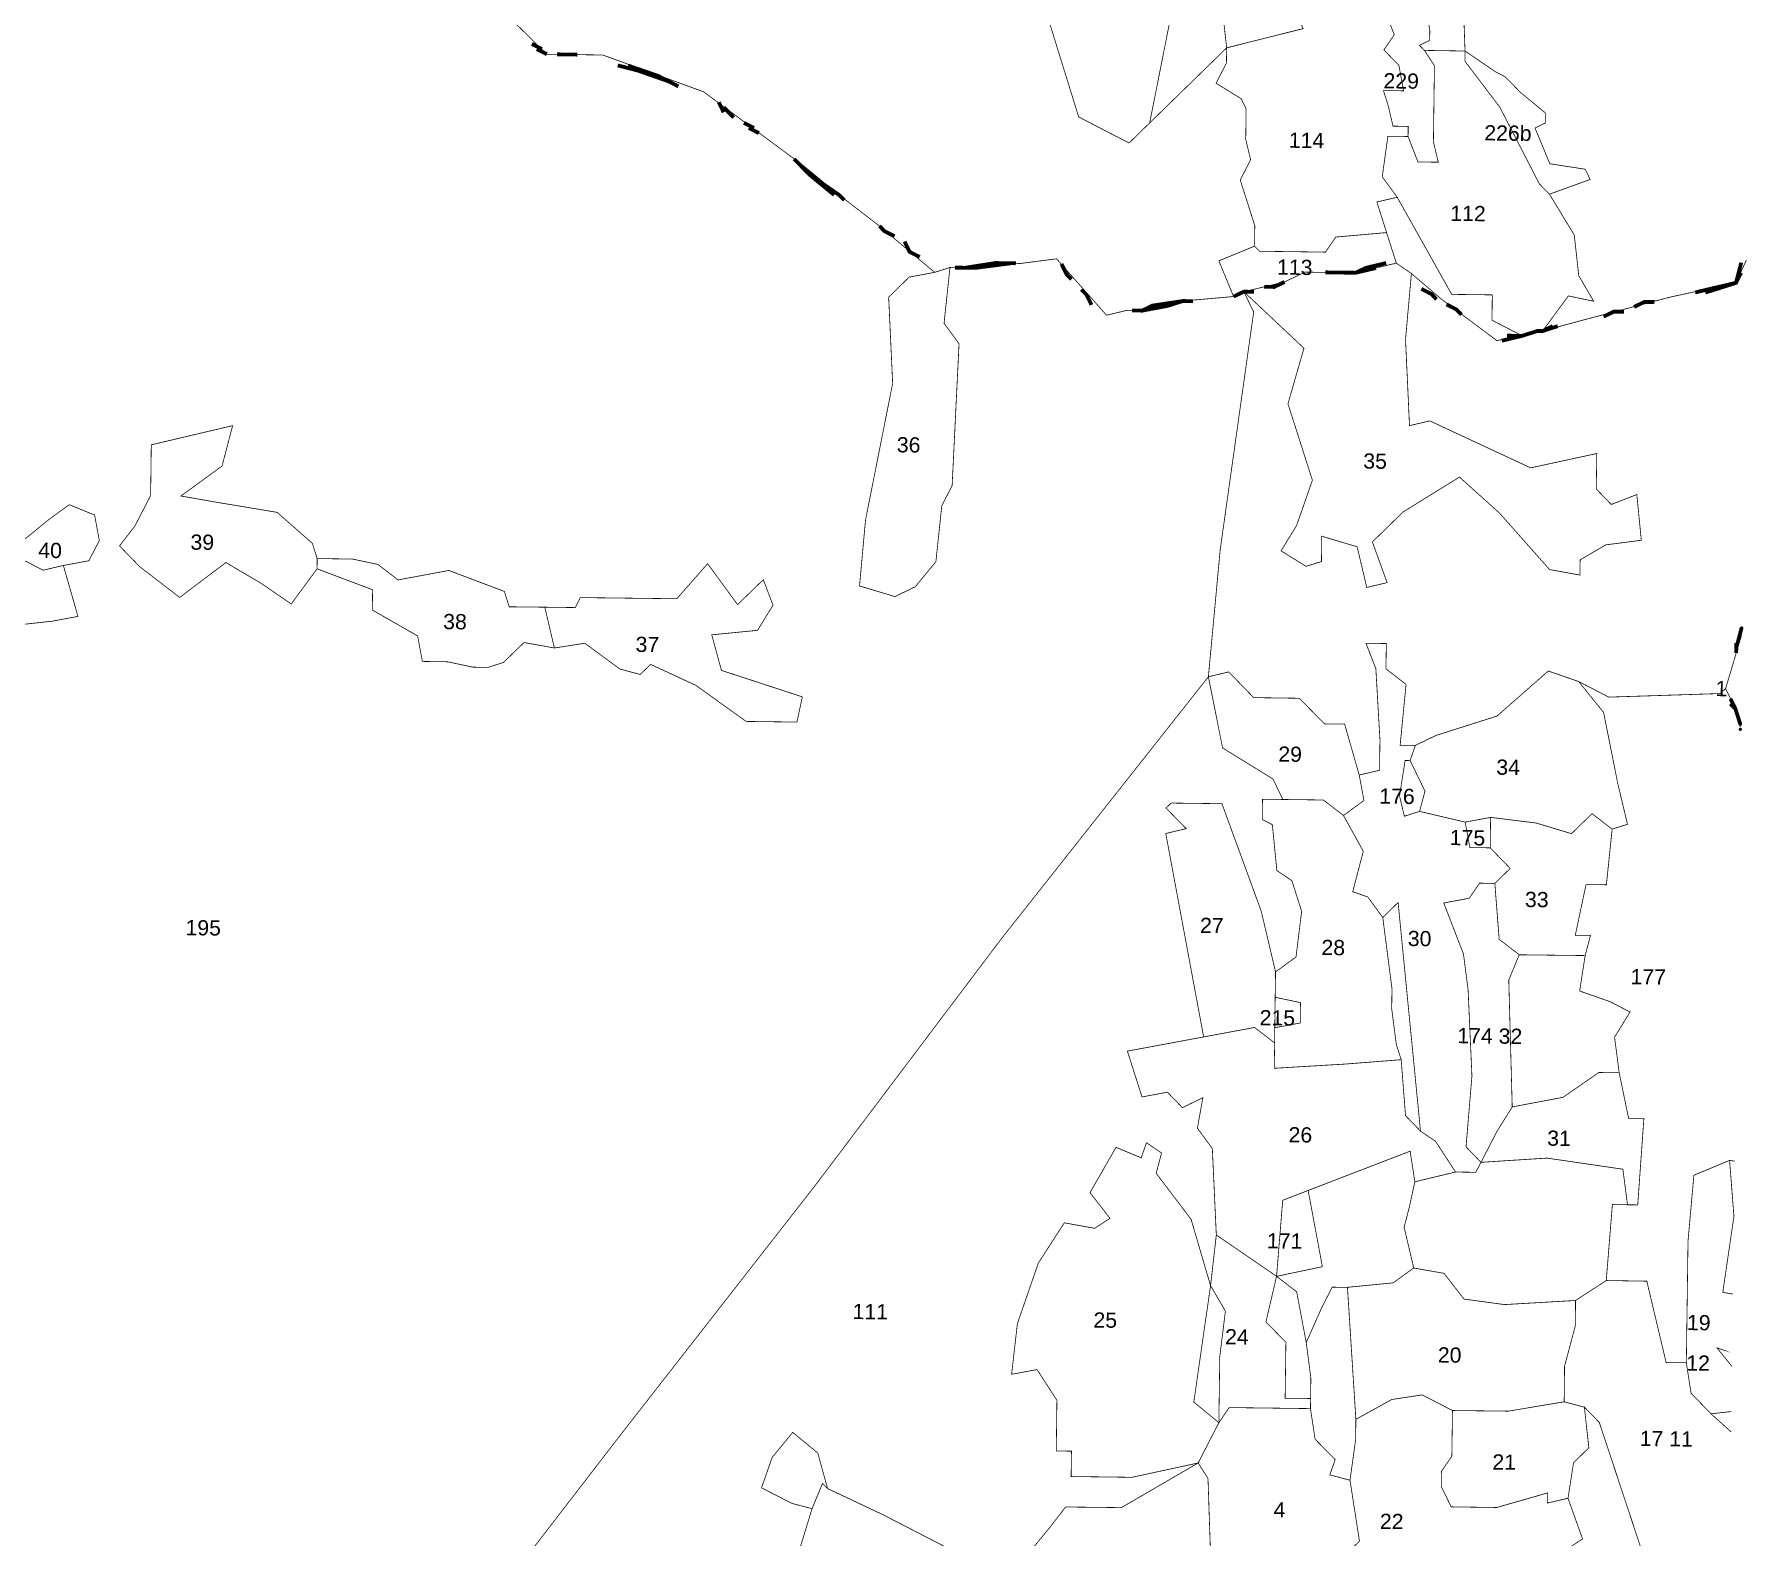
# Model space of a CAD drawing. Header units: metres. Extents: x 259278 to 277237, y 2171369 to 2185379.
# Drawn here: x 275860 to 277199, y 2175476 to 2176650 of the extents above; entities that cross this region are included whole.
import ezdxf

# ---------------------------------------------------------------- set-up
doc = ezdxf.new("R2010")
doc.units = ezdxf.units.M
doc.header["$MEASUREMENT"] = 0
for name, color, linetype in [('RIVER @ 1', 4, 'Continuous'), ('SURVEY NO.', 7, 'Continuous'), ('SURVEY PLOT BOUNDARY', 35, 'Continuous'), ('VILLAGE BOUNDARY', 212, 'Continuous')]:
    doc.layers.add(name, color=color, linetype=linetype)
doc.styles.add('PDF Arial', font='arial.ttf')

msp = doc.modelspace()

# ---------------------------------------------------------------- hatches: boundary and pattern name
at = {"layer": 'RIVER @ 1'}
h = msp.add_hatch(dxfattribs=at)
h.set_pattern_fill('DASH', color=256, scale=11.894434, angle=-0.7456)
h.set_pattern_definition([(359.25436, (257896.262, 2170850.366), (38.253085, 37.270174), [37.76483, -37.76483])])
edge = h.paths.add_edge_path()
edge.add_line((277165.7, 2174242.7), (277165.8, 2174247.5))
edge.add_line((277165.8, 2174247.5), (277094.3, 2174236.5))
edge.add_line((277094.3, 2174236.5), (276999, 2174225.9))
edge.add_line((276999, 2174225.9), (276955.4, 2174230.4))
edge.add_line((276955.4, 2174230.4), (276872.3, 2174239.4))
edge.add_line((276872.3, 2174239.4), (276702.2, 2174273.3))
edge.add_line((276702.2, 2174273.3), (276619.2, 2174294.3))
edge.add_line((276619.2, 2174294.3), (276559.9, 2174303))
edge.add_line((276559.9, 2174303), (276468.8, 2174312.1))
edge.add_line((276468.8, 2174312.1), (276397.5, 2174313))
edge.add_line((276397.5, 2174313), (276314.1, 2174302.2))
edge.add_line((276314.1, 2174302.2), (276274.3, 2174294.8))
edge.add_line((276274.3, 2174294.8), (276234.5, 2174279.4))
edge.add_line((276234.5, 2174279.4), (276202.4, 2174252.1))
edge.add_line((276202.4, 2174252.1), (276174.2, 2174216.8))
edge.add_line((276174.2, 2174216.8), (276142, 2174181.5))
edge.add_line((276142, 2174181.5), (276130, 2174173.7))
edge.add_line((276130, 2174173.7), (276126, 2174169.8))
edge.add_line((276126, 2174169.8), (276110, 2174158.1))
edge.add_line((276110, 2174158.1), (276038.3, 2174131.3))
edge.add_line((276038.3, 2174131.3), (275879.1, 2174085.8))
edge.add_line((275879.1, 2174085.8), (275719.8, 2174032.3))
edge.add_line((275719.8, 2174032.3), (275664, 2174009.3))
edge.add_line((275664, 2174009.3), (275624.1, 2173993.9))
edge.add_line((275624.1, 2173993.9), (275560.1, 2173947.2))
edge.add_line((275560.1, 2173947.2), (275544.1, 2173935.5))
edge.add_line((275544.1, 2173935.5), (275496, 2173896.5))
edge.add_line((275496, 2173896.5), (275459.9, 2173869.2))
edge.add_line((275459.9, 2173869.2), (275439.9, 2173849.6))
edge.add_line((275439.9, 2173849.6), (275420, 2173845.9))
edge.add_line((275420, 2173845.9), (275408.1, 2173846.1))
edge.add_line((275408.1, 2173846.1), (275396.4, 2173858.1))
edge.add_line((275396.4, 2173858.1), (275388.7, 2173882))
edge.add_line((275388.7, 2173882), (275377.5, 2173929.7))
edge.add_line((275377.5, 2173929.7), (275378.1, 2173981.3))
edge.add_line((275378.1, 2173981.3), (275387.4, 2174080.3))
edge.add_line((275387.4, 2174080.3), (275392.1, 2174139.7))
edge.add_line((275392.1, 2174139.7), (275393, 2174211.1))
edge.add_line((275393, 2174211.1), (275390.2, 2174298.4))
edge.add_line((275390.2, 2174298.4), (275391, 2174361.8))
edge.add_line((275391, 2174361.8), (275403.7, 2174421.1))
edge.add_line((275403.7, 2174421.1), (275424.2, 2174472.4))
edge.add_line((275424.2, 2174472.4), (275452.3, 2174520.8))
edge.add_line((275452.3, 2174520.8), (275460.7, 2174535.4))
edge.add_line((275460.7, 2174535.4), (275476.8, 2174555))
edge.add_line((275476.8, 2174555), (275480.9, 2174562.9))
edge.add_line((275480.9, 2174562.9), (275488.9, 2174574.7))
edge.add_line((275488.9, 2174574.7), (275505.3, 2174610.1))
edge.add_line((275505.3, 2174610.1), (275513.7, 2174649.7))
edge.add_line((275513.7, 2174649.7), (275514.6, 2174721))
edge.add_line((275514.6, 2174721), (275492.4, 2174840.3))
edge.add_line((275492.4, 2174840.3), (275446.7, 2174983.6))
edge.add_line((275446.7, 2174983.6), (275407.9, 2175047.6))
edge.add_line((275407.9, 2175047.6), (275357.3, 2175119.6))
edge.add_line((275357.3, 2175119.6), (275279, 2175196))
edge.add_line((275279, 2175196), (275208.6, 2175272.3))
edge.add_line((275208.6, 2175272.3), (275173.4, 2175312.4))
edge.add_line((275173.4, 2175312.4), (275177.3, 2175308.4))
edge.add_line((275177.3, 2175308.4), (275103.1, 2175392.6))
edge.add_line((275103.1, 2175392.6), (274982, 2175529))
edge.add_line((274982, 2175529), (274892.4, 2175657.1))
edge.add_line((274892.4, 2175657.1), (274853.7, 2175728.9))
edge.add_line((274853.7, 2175728.9), (274811.4, 2175824.7))
edge.add_line((274811.4, 2175824.7), (274773.2, 2175936.2))
edge.add_line((274773.2, 2175936.2), (274761.7, 2175972))
edge.add_line((274761.7, 2175972), (274754.8, 2175997.5))
edge.add_line((274754.8, 2175997.5), (274750.2, 2175996))
edge.add_line((274750.2, 2175996), (274698.1, 2175957))
edge.add_line((274698.1, 2175957), (274721, 2175889.3))
edge.add_line((274721, 2175889.3), (274744.1, 2175837.4))
edge.add_line((274744.1, 2175837.4), (274798.1, 2175721.7))
edge.add_line((274798.1, 2175721.7), (274805.9, 2175705.8))
edge.add_line((274805.9, 2175705.8), (274817.5, 2175685.8))
edge.add_line((274817.5, 2175685.8), (274863.9, 2175594))
edge.add_line((274863.9, 2175594), (274863.8, 2175590))
edge.add_line((274863.8, 2175590), (274871.6, 2175578))
edge.add_line((274871.6, 2175578), (274914.4, 2175518))
edge.add_line((274914.4, 2175518), (274996.2, 2175401.9))
edge.add_line((274996.2, 2175401.9), (275097.7, 2175285.6))
edge.add_line((275097.7, 2175285.6), (275183.8, 2175197.2))
edge.add_line((275183.8, 2175197.2), (275219, 2175161.1))
edge.add_line((275219, 2175161.1), (275281.7, 2175100.8))
edge.add_line((275281.7, 2175100.8), (275289.5, 2175092.8))
edge.add_line((275289.5, 2175092.8), (275324.6, 2175044.7))
edge.add_line((275324.6, 2175044.7), (275332.4, 2175036.7))
edge.add_line((275332.4, 2175036.7), (275355.8, 2175008.6))
edge.add_line((275355.8, 2175008.6), (275359.6, 2174992.7))
edge.add_line((275359.6, 2174992.7), (275375.1, 2174964.8))
edge.add_line((275375.1, 2174964.8), (275378.9, 2174952.8))
edge.add_line((275378.9, 2174952.8), (275401.9, 2174893))
edge.add_line((275401.9, 2174893), (275420.7, 2174817.4))
edge.add_line((275420.7, 2174817.4), (275424.3, 2174789.6))
edge.add_line((275424.3, 2174789.6), (275424.1, 2174769.8))
edge.add_line((275424.1, 2174769.8), (275427.6, 2174738))
edge.add_line((275427.6, 2174738), (275427.5, 2174726.1))
edge.add_line((275427.5, 2174726.1), (275422.9, 2174682.6))
edge.add_line((275422.9, 2174682.6), (275401.9, 2174591.6))
edge.add_line((275401.9, 2174591.6), (275381.3, 2174532.4))
edge.add_line((275381.3, 2174532.4), (275373, 2174500.8))
edge.add_line((275373, 2174500.8), (275364.5, 2174473.1))
edge.add_line((275364.5, 2174473.1), (275352.3, 2174433.7))
edge.add_line((275352.3, 2174433.7), (275343.9, 2174394.1))
edge.add_line((275343.9, 2174394.1), (275343.9, 2174398.1))
edge.add_line((275343.9, 2174398.1), (275326.9, 2174307.1))
edge.add_line((275326.9, 2174307.1), (275309.8, 2174216.1))
edge.add_line((275309.8, 2174216.1), (275309.8, 2174212.2))
edge.add_line((275309.8, 2174212.2), (275288.2, 2174077.6))
edge.add_line((275288.2, 2174077.6), (275279.4, 2174014.3))
edge.add_line((275279.4, 2174014.3), (275274.9, 2173970.7))
edge.add_line((275274.9, 2173970.7), (275274.9, 2173966.8))
edge.add_line((275274.9, 2173966.8), (275264.8, 2173804.3))
edge.add_line((275264.8, 2173804.3), (275260.1, 2173744.9))
edge.add_line((275260.1, 2173744.9), (275254.1, 2173590.3))
edge.add_line((275254.1, 2173590.3), (275245, 2173499.2))
edge.add_line((275245, 2173499.2), (275236.4, 2173451.7))
edge.add_line((275236.4, 2173451.7), (275236.4, 2173447.8))
edge.add_line((275236.4, 2173447.8), (275232, 2173416.1))
edge.add_line((275232, 2173416.1), (275207, 2173321.3))
edge.add_line((275207, 2173321.3), (275194.5, 2173277.8))
edge.add_line((275194.5, 2173277.8), (275190.3, 2173258))
edge.add_line((275190.3, 2173258), (275169.3, 2173167.1))
edge.add_line((275169.3, 2173167.1), (275152.3, 2173076.1))
edge.add_line((275152.3, 2173076.1), (275147.6, 2173040.8))
edge.add_line((275147.6, 2173040.8), (275143.4, 2173008.8))
edge.add_line((275143.4, 2173008.8), (275109.1, 2172807))
edge.add_line((275109.1, 2172807), (275095.7, 2172688.2))
edge.add_line((275095.7, 2172688.2), (275086.6, 2172601.1))
edge.add_line((275086.6, 2172601.1), (275086.2, 2172573.4))
edge.add_line((275086.2, 2172573.4), (275081.3, 2172502))
edge.add_line((275081.3, 2172502), (275084.7, 2172458.4))
edge.add_line((275084.7, 2172458.4), (275084.2, 2172418.7))
edge.add_line((275084.2, 2172418.7), (275091.4, 2172363.1))
edge.add_line((275091.4, 2172363.1), (275105.5, 2172224.1))
edge.add_line((275105.5, 2172224.1), (275127.2, 2172065.2))
edge.add_line((275127.2, 2172065.2), (275134.6, 2172025.5))
edge.add_line((275134.6, 2172025.5), (275164.6, 2171894.2))
edge.add_line((275164.6, 2171894.2), (275198.2, 2171735.2))
edge.add_line((275198.2, 2171735.2), (275213.4, 2171679.5))
edge.add_line((275213.4, 2171679.5), (275246.9, 2171512.5))
edge.add_line((275246.9, 2171512.5), (275246.9, 2171516.5))
edge.add_line((275246.9, 2171516.5), (275269.3, 2171409.1))
edge.add_line((275269.3, 2171409.1), (275271.2, 2171397.2))

# ---------------------------------------------------------------- linework, layer by layer
at = {"layer": 'SURVEY PLOT BOUNDARY', "lineweight": 18, "const_width": 0.595}
for points in [[(276601.7, 2176907.7), (276645.6, 2176927), (276681.6, 2176950.3), (276720.3, 2176882.4), (276740.1, 2176882.1), (276766.7, 2176786.6), (276753.5, 2176687.7), (276732.3, 2176580.9), (276716.2, 2176565.2), (276676.8, 2176585.6), (276631.2, 2176732.9), (276600.9, 2176844.3), (276609.2, 2176871.9)], [(276852.2, 2176654.6), (276792.5, 2176639.6), (276788.9, 2176671.3), (276777.4, 2176699.2), (276773.7, 2176715.2), (276786.1, 2176754.6), (276794.3, 2176774.4), (276782.6, 2176790.4), (276782.6, 2176794.3), (276794.4, 2176786.3), (276798.6, 2176802.1), (276814.4, 2176801.9), (276821.8, 2176762.1), (276825.3, 2176726.4), (276829.1, 2176710.5), (276836.9, 2176702.4), (276848.7, 2176694.3), (276856.5, 2176682.3), (276844.5, 2176674.6)], [(276934.3, 2176570.3), (276934.4, 2176578.2), (276922.5, 2176578.4), (276918.8, 2176594.3), (276915, 2176606.2), (276930.8, 2176606), (276927.1, 2176625.9), (276915.4, 2176638), (276923.5, 2176649.8), (276915.8, 2176669.7), (276927.8, 2176681.4), (276947.6, 2176673.2), (276951.3, 2176653.4), (276951.2, 2176645.4), (276943.2, 2176641.6), (276947.1, 2176637.6), (276954.9, 2176625.6), (276954.3, 2176581.9), (276954.1, 2176566.1), (276957.9, 2176550.2), (276942, 2176550.4)], [(277006, 2176593.2), (277036.9, 2176533.3), (277044.8, 2176525.2), (277064.2, 2176493.3), (277067.7, 2176461.5), (277079.4, 2176441.5), (277059.6, 2176445.7), (277039.4, 2176418.2), (277035.4, 2176418.3), (277023.5, 2176414.5), (276999.9, 2176426.7), (277000.1, 2176446.5), (276968.4, 2176446.9), (276925.8, 2176522.8), (276914.1, 2176538.8), (276918.5, 2176570.5), (276934.3, 2176570.3), (276942, 2176550.4), (276957.9, 2176550.2), (276954.1, 2176566.1), (276954.3, 2176581.9), (276954.9, 2176625.6), (276947.1, 2176637.6), (276978.8, 2176637.1), (276978.7, 2176629.2)], [(277076.6, 2176536.7), (277044.8, 2176525.2), (277036.9, 2176533.3), (277006, 2176593.2), (276978.7, 2176629.2), (276978.8, 2176637.1), (276990.6, 2176629.1), (277002.4, 2176621), (277010.3, 2176616.9), (277022, 2176604.9), (277041.6, 2176588.7), (277041.5, 2176580.8), (277033.5, 2176576.9), (277045.1, 2176549), (277072.8, 2176544.7)], [(277023.5, 2176414.5), (277003.6, 2176410.8), (276960.4, 2176443.1), (276936.9, 2176463.2), (276925.1, 2176471.3), (276921.3, 2176483.2), (276917.5, 2176495.2), (276909.9, 2176519.1), (276925.8, 2176522.8), (276968.4, 2176446.9), (277000.1, 2176446.5), (276999.9, 2176426.7)], [(276921.3, 2176483.2), (276925.1, 2176471.3), (276893.3, 2176463.8), (276853.7, 2176464.3), (276837.7, 2176456.6), (276805.9, 2176449), (276797.9, 2176445.2), (276786.4, 2176473.1), (276814.3, 2176484.6), (276818.2, 2176480.6), (276849.9, 2176480.2), (276869.7, 2176479.9), (276877.8, 2176491.7), (276917.5, 2176495.2)], [(276564.2, 2176464.1), (276576.2, 2176467.9), (276571.6, 2176424.3), (276583.3, 2176408.3), (276577.9, 2176297.4), (276569.8, 2176281.6), (276565.2, 2176238), (276549.1, 2176218.4), (276533.2, 2176210.7), (276505.5, 2176219), (276510.2, 2176270.5), (276531.4, 2176377.3), (276528.3, 2176444.7), (276544.3, 2176460.4)], [(276932.3, 2176411.7), (276935.4, 2176344.3), (276951.3, 2176348), (277030.1, 2176311.3), (277081.8, 2176322.5), (277081.4, 2176294.8), (277093.1, 2176282.7), (277113.1, 2176290.4), (277116.6, 2176254.7), (277088.8, 2176251.1), (277068.8, 2176239.4), (277068.6, 2176227.5), (277044.9, 2176231.8), (277005.8, 2176275.9), (276974.5, 2176304.1), (276930.5, 2176276.9), (276906.4, 2176253.4), (276917.9, 2176221.6), (276902, 2176217.8), (276894.5, 2176249.6), (276866.8, 2176257.9), (276866.6, 2176238.1), (276854.6, 2176234.3), (276835, 2176246.4), (276847.1, 2176266.1), (276859.5, 2176301.6), (276840.4, 2176361.4), (276852.9, 2176404.8), (276805.9, 2176449), (276837.7, 2176456.6), (276853.7, 2176464.3), (276893.3, 2176463.8), (276925.1, 2176471.3), (276936.9, 2176463.2)], [(275951.4, 2176289.7), (275939.2, 2176266), (275927.1, 2176250.3), (275942.7, 2176234.2), (275974.1, 2176210), (276010.2, 2176237.3), (276037.7, 2176221.1), (276061.3, 2176204.9), (276081.5, 2176232.4), (276124.9, 2176216), (276124.7, 2176200.2), (276160.1, 2176179.9), (276163.8, 2176160), (276183.6, 2176159.7), (276203.4, 2176155.5), (276215.3, 2176155.4), (276227.2, 2176159.2), (276243.3, 2176174.8), (276267, 2176170.5), (276290.8, 2176174.2), (276318.3, 2176154), (276334.1, 2176149.8), (276342.2, 2176157.7), (276377.6, 2176141.3), (276416.9, 2176113.1), (276456.6, 2176112.6), (276460.8, 2176132.3), (276397.6, 2176153), (276390, 2176180.8), (276425.8, 2176184.3), (276437.9, 2176204), (276430.3, 2176223.9), (276410.2, 2176204.4), (276386.8, 2176236.4), (276362.7, 2176209), (276287.3, 2176209.9), (276283.3, 2176202.1), (276259.5, 2176202.4), (276231.7, 2176202.7), (276227.9, 2176214.7), (276184.5, 2176231.1), (276144.8, 2176223.7), (276129.1, 2176235.8), (276109.3, 2176240), (276081.6, 2176240.4), (276077.8, 2176252.3), (276050.3, 2176276.5), (275998.9, 2176285.1), (275975.1, 2176289.3), (276007.2, 2176312.7), (276015.5, 2176344.3), (275951.9, 2176329.3)], [(276081.6, 2176240.4), (276081.5, 2176232.4), (276061.3, 2176204.9), (276037.7, 2176221.1), (276010.2, 2176237.3), (275974.1, 2176210), (275942.7, 2176234.2), (275927.1, 2176250.3), (275939.2, 2176266), (275951.4, 2176289.7), (275951.9, 2176329.3), (276015.5, 2176344.3), (276007.2, 2176312.7), (275975.1, 2176289.3), (275998.9, 2176285.1), (276050.3, 2176276.5), (276077.8, 2176252.3)], [(275883.2, 2176235), (275867.3, 2176231.3), (275843.7, 2176243.5), (275823.8, 2176235.8), (275803.9, 2176232.1), (275804.2, 2176251.9), (275847.8, 2176251.3), (275871.8, 2176270.9), (275887.8, 2176282.5), (275907.6, 2176274.4), (275911.3, 2176254.5), (275903.1, 2176238.7)], [(275787.4, 2176184.7), (275823.3, 2176196.1), (275823.8, 2176235.8), (275843.7, 2176243.5), (275867.3, 2176231.3), (275883.2, 2176235), (275894.6, 2176195.2), (275874.8, 2176191.5), (275843, 2176188), (275826.9, 2176172.3), (275807.1, 2176168.6)], [(276081.5, 2176232.4), (276081.6, 2176240.4), (276109.3, 2176240), (276129.1, 2176235.8), (276144.8, 2176223.7), (276184.5, 2176231.1), (276227.9, 2176214.7), (276231.7, 2176202.7), (276259.5, 2176202.4), (276267, 2176170.5), (276243.3, 2176174.8), (276227.2, 2176159.2), (276215.3, 2176155.4), (276203.4, 2176155.5), (276183.6, 2176159.7), (276163.8, 2176160), (276160.1, 2176179.9), (276124.7, 2176200.2), (276124.9, 2176216)], [(276267, 2176170.5), (276259.5, 2176202.4), (276283.3, 2176202.1), (276287.3, 2176209.9), (276362.7, 2176209), (276386.8, 2176236.4), (276410.2, 2176204.4), (276430.3, 2176223.9), (276437.9, 2176204), (276425.8, 2176184.3), (276390, 2176180.8), (276397.6, 2176153), (276460.8, 2176132.3), (276456.6, 2176112.6), (276416.9, 2176113.1), (276377.6, 2176141.3), (276342.2, 2176157.7), (276334.1, 2176149.8), (276318.3, 2176154), (276290.8, 2176174.2)], [(276927.6, 2176054.9), (276931.4, 2176039), (276943.3, 2176042.8), (276978.9, 2176034.4), (276982.6, 2176014.5), (276998.5, 2176014.3), (277014.1, 2175998.2), (277002.1, 2175986.5), (276990.2, 2175986.7), (276982.1, 2175974.9), (276962.2, 2175971.2), (276977.6, 2175931.3), (276981.2, 2175903.5), (276984.2, 2175836), (276979.6, 2175780.6), (276991.3, 2175768.5), (276987.2, 2175760.7), (276971.4, 2175760.9), (276955.8, 2175784.9), (276944, 2175792.9), (276926.5, 2175971.6), (276914.5, 2175959.9), (276902.8, 2175975.9), (276891, 2175980), (276899.3, 2176011.6), (276883.8, 2176039.6), (276899.8, 2176051.3), (276896.1, 2176071.2), (276912, 2176074.9), (276912.3, 2176098.7), (276909.1, 2176154.3), (276901.4, 2176174.2), (276917.3, 2176174), (276917, 2176154.2), (276932.7, 2176142.1), (276928.1, 2176094.5), (276940, 2176094.4), (276935.9, 2176082.5), (276932, 2176082.6)], [(276794.1, 2176151.8), (276813.6, 2176131.7), (276849.3, 2176131.2), (276868.9, 2176111.2), (276884.7, 2176111), (276896.1, 2176071.2), (276899.8, 2176051.3), (276883.8, 2176039.6), (276868.1, 2176051.7), (276836.4, 2176052.1), (276828.7, 2176068.1), (276789.3, 2176092.4), (276778.2, 2176148)], [(277098.2, 2176064.6), (277105.8, 2176032.7), (277093.8, 2176028.9), (277078.1, 2176041), (277062, 2176025.4), (277034.4, 2176033.7), (276998.8, 2176038.1), (276978.9, 2176034.4), (276943.3, 2176042.8), (276947.5, 2176058.6), (276935.9, 2176082.5), (276940, 2176094.4), (276956, 2176102.1), (277003.8, 2176117.3), (277043.9, 2176152.5), (277067.6, 2176144.3), (277087.1, 2176120.2)], [(276943.3, 2176042.8), (276931.4, 2176039), (276927.6, 2176054.9), (276932, 2176082.6), (276935.9, 2176082.5), (276947.5, 2176058.6)], [(276830.7, 2175917.3), (276830.4, 2175897.5), (276830.1, 2175873.7), (276830, 2175861.8), (276814.3, 2175873.9), (276774.5, 2175866.5), (276744.9, 2176025.5), (276760.8, 2176029.3), (276745.1, 2176045.4), (276749.1, 2176049.3), (276788.8, 2176048.8), (276819.4, 2175965.1), (276823.2, 2175949.2)], [(276830.1, 2175873.7), (276850, 2175877.4), (276850.2, 2175893.3), (276830.4, 2175897.5), (276830.7, 2175917.3), (276846.7, 2175929), (276851.1, 2175964.7), (276843.5, 2175988.6), (276831.7, 2175996.6), (276828.2, 2176032.4), (276820.3, 2176036.4), (276820.5, 2176052.3), (276836.4, 2176052.1), (276868.1, 2176051.7), (276883.8, 2176039.6), (276899.3, 2176011.6), (276891, 2175980), (276902.8, 2175975.9), (276914.5, 2175959.9), (276921.7, 2175904.3), (276921.5, 2175888.4), (276925.1, 2175860.6), (276928.9, 2175848.7), (276885.2, 2175845.3), (276829.7, 2175842), (276830, 2175861.8)], [(276998.5, 2176014.3), (276982.6, 2176014.5), (276978.9, 2176034.4), (276998.8, 2176038.1)], [(276998.5, 2176014.3), (276998.8, 2176038.1), (277034.4, 2176033.7), (277062, 2176025.4), (277078.1, 2176041), (277093.8, 2176028.9), (277089.3, 2175985.4), (277073.4, 2175985.6), (277065, 2175946), (277076.9, 2175945.9), (277072.7, 2175930.1), (277021.2, 2175930.7), (277005.5, 2175942.8), (277002.1, 2175986.5), (277014.1, 2175998.2)], [(277015.7, 2175811.8), (277003.5, 2175792.2), (276991.3, 2175768.5), (276979.6, 2175780.6), (276984.2, 2175836), (276981.2, 2175903.5), (276977.6, 2175931.3), (276962.2, 2175971.2), (276982.1, 2175974.9), (276990.2, 2175986.7), (277002.1, 2175986.5), (277005.5, 2175942.8), (277021.2, 2175930.7), (277013, 2175911)], [(276944, 2175792.9), (276932.3, 2175805), (276928.9, 2175848.7), (276925.1, 2175860.6), (276921.5, 2175888.4), (276921.7, 2175904.3), (276914.5, 2175959.9), (276926.5, 2175971.6)], [(277021.2, 2175930.7), (277072.7, 2175930.1), (277068.4, 2175902.4), (277092.1, 2175894.1), (277107.8, 2175886), (277095.7, 2175866.3), (277099.3, 2175838.5), (277083.4, 2175838.7), (277055.4, 2175819.3), (277015.7, 2175811.8), (277013, 2175911)], [(276830.1, 2175873.7), (276830.4, 2175897.5), (276850.2, 2175893.3), (276850, 2175877.4)], [(276830, 2175861.8), (276829.7, 2175842), (276885.2, 2175845.3), (276928.9, 2175848.7), (276932.3, 2175805), (276944, 2175792.9), (276955.8, 2175784.9), (276971.4, 2175760.9), (276939.6, 2175753.3), (276935.9, 2175777.2), (276856.2, 2175746.5), (276836.3, 2175738.8), (276831.5, 2175679.4), (276784.4, 2175711.7), (276781.3, 2175779.2), (276769.6, 2175795.2), (276773.9, 2175819), (276757.9, 2175811.2), (276746.2, 2175823.3), (276726.3, 2175819.6), (276714.9, 2175855.4), (276774.5, 2175866.5), (276814.3, 2175873.9)], [(276991.3, 2175768.5), (277003.5, 2175792.2), (277015.7, 2175811.8), (277055.4, 2175819.3), (277083.4, 2175838.7), (277099.3, 2175838.5), (277106.7, 2175802.7), (277118.6, 2175802.6), (277113.8, 2175735.2), (277105.8, 2175735.3), (277102.2, 2175763.1), (277042.9, 2175771.8)], [(276741.6, 2175775.8), (276737.4, 2175759.9), (276764.7, 2175723.9), (276779.9, 2175672.1), (276766.8, 2175581.1), (276786.4, 2175565), (276770.2, 2175533.5), (276718.5, 2175522.3), (276670.9, 2175522.9), (276671.2, 2175542.7), (276659.3, 2175542.9), (276659.8, 2175582.5), (276644.3, 2175606.5), (276624.4, 2175602.8), (276628.9, 2175642.4), (276645.3, 2175689.8), (276665.6, 2175721.2), (276689.3, 2175716.9), (276701.3, 2175724.7), (276685.7, 2175744.8), (276706, 2175780.2), (276725.7, 2175772), (276729.8, 2175783.8)], [(276831.5, 2175679.4), (276867.3, 2175686.9), (276856.2, 2175746.5), (276935.9, 2175777.2), (276939.6, 2175753.3), (276935.3, 2175733.6), (276931.2, 2175717.8), (276938.7, 2175685.9), (276922.7, 2175674.3), (276886.9, 2175670.8), (276875, 2175670.9), (276866.9, 2175655.2), (276854.7, 2175627.6), (276847.2, 2175667.3)], [(277105.8, 2175735.3), (277094, 2175735.5), (277089.2, 2175676.1), (277065.2, 2175660.5), (277009.7, 2175657.3), (276978, 2175661.6), (276962.4, 2175681.7), (276938.7, 2175685.9), (276931.2, 2175717.8), (276935.3, 2175733.6), (276939.6, 2175753.3), (276971.4, 2175760.9), (276987.2, 2175760.7), (276991.3, 2175768.5), (277042.9, 2175771.8), (277102.2, 2175763.1)], [(276831.5, 2175679.4), (276836.3, 2175738.8), (276856.2, 2175746.5), (276867.3, 2175686.9)], [(276858, 2175576), (276794.5, 2175576.8), (276786.4, 2175565), (276787.1, 2175616.5), (276791.5, 2175652.2), (276779.9, 2175672.1), (276784.4, 2175711.7), (276831.5, 2175679.4), (276823.2, 2175643.8), (276838.8, 2175627.8), (276838.2, 2175584.1), (276858.1, 2175583.9)], [(276854.7, 2175627.6), (276858.3, 2175599.8), (276858.1, 2175583.9), (276838.2, 2175584.1), (276838.8, 2175627.8), (276823.2, 2175643.8), (276831.5, 2175679.4), (276847.2, 2175667.3)], [(277065.2, 2175660.5), (277065, 2175640.7), (277056.6, 2175609.1), (277056.3, 2175581.3), (277012.6, 2175574), (276969, 2175574.5), (276945.3, 2175586.7), (276921.5, 2175583.1), (276893.5, 2175567.6), (276886.9, 2175670.8), (276922.7, 2175674.3), (276938.7, 2175685.9), (276962.4, 2175681.7), (276978, 2175661.6), (277009.7, 2175657.3)], [(276786.4, 2175565), (276766.8, 2175581.1), (276779.9, 2175672.1), (276791.5, 2175652.2), (276787.1, 2175616.5)], [(276893.5, 2175567.6), (276893.3, 2175551.7), (276888.9, 2175520), (276873.1, 2175524.2), (276877.3, 2175536.1), (276861.6, 2175552.1), (276858, 2175576), (276858.1, 2175583.9), (276858.3, 2175599.8), (276854.7, 2175627.6), (276866.9, 2175655.2), (276875, 2175670.9), (276886.9, 2175670.8)], [(277187.6, 2175619.5), (277175.8, 2175623.4), (277187.5, 2175608.9), (277175.8, 2175623.4)], [(276969, 2175574.5), (277012.6, 2175574), (277056.3, 2175581.3), (277072.1, 2175577.1), (277075.6, 2175545.4), (277063.6, 2175533.6), (277059.3, 2175505.9), (277043.3, 2175502.2), (277043.4, 2175510.1), (277003.6, 2175498.7), (276968, 2175499.2), (276960.2, 2175515.1), (276960.4, 2175527), (276968.5, 2175538.8)], [(276858, 2175576), (276861.6, 2175552.1), (276877.3, 2175536.1), (276873.1, 2175524.2), (276888.9, 2175520), (276896.3, 2175472.4), (276884.2, 2175460.6), (276880.1, 2175448.8), (276820.4, 2175429.7), (276780.8, 2175434.2), (276777.9, 2175521.5), (276770.2, 2175533.5), (276786.4, 2175565), (276794.5, 2175576.8)], [(277058.6, 2175458.4), (277058.7, 2175466.3), (277070.7, 2175474.1), (277059.3, 2175505.9), (277063.6, 2175533.6), (277075.6, 2175545.4), (277072.1, 2175577.1), (277083.8, 2175565.1), (277118.1, 2175461.5), (277125.6, 2175421.8), (277109.7, 2175422), (277112.9, 2175366.4), (277116.2, 2175310.9), (277108.3, 2175311), (277103.9, 2175283.3), (277084.1, 2175283.5), (277084.5, 2175315.3), (277056.8, 2175319.6), (277065.8, 2175398.8), (277070.5, 2175454.2)], [(276480.5, 2175513.5), (276476.6, 2175517.5), (276468.4, 2175497.8), (276452.6, 2175501.9), (276428.9, 2175514.1), (276437.2, 2175537.8), (276453.3, 2175557.4), (276472.9, 2175541.3)], [(276770.2, 2175533.5), (276777.9, 2175521.5), (276780.8, 2175434.2), (276681.5, 2175419.6), (276649.8, 2175420.1), (276633.7, 2175408.4), (276625.7, 2175396.6), (276613.8, 2175400.7), (276602.6, 2175452.4), (276638.4, 2175463.8), (276654.5, 2175483.4), (276666.6, 2175499.1), (276710.2, 2175498.6)]]:
    msp.add_lwpolyline(points, close=True, dxfattribs=at)
for points in [[(276631.2, 2176732.9), (276676.8, 2176585.6), (276716.2, 2176565.2), (276732.3, 2176580.9), (276792.5, 2176639.6), (276792.3, 2176627.7), (276784.2, 2176611.9), (276803.9, 2176599.8), (276807.7, 2176591.8), (276807.4, 2176568), (276811.2, 2176552.1), (276803.1, 2176536.3), (276814.5, 2176500.5), (276814.3, 2176484.6), (276786.4, 2176473.1), (276797.9, 2176445.2), (276758.2, 2176441.7), (276726.4, 2176434.2), (276714.5, 2176434.4), (276698.6, 2176430.6), (276659.5, 2176474.7), (276631.7, 2176471.1), (276576.2, 2176467.9), (276564.2, 2176464.1), (276521.1, 2176500.3), (276489.7, 2176524.5), (276454.4, 2176552.8), (276383.7, 2176605.2), (276304.8, 2176634), (276288.9, 2176634.2), (276261.1, 2176634.6), (276171.1, 2176723)], [(276171.1, 2176723), (276261.1, 2176634.6), (276288.9, 2176634.2), (276304.8, 2176634), (276383.7, 2176605.2), (276454.4, 2176552.8), (276489.7, 2176524.5), (276521.1, 2176500.3), (276564.2, 2176464.1), (276544.3, 2176460.4), (276528.3, 2176444.7), (276531.4, 2176377.3), (276510.2, 2176270.5), (276505.5, 2176219), (276533.2, 2176210.7), (276549.1, 2176218.4), (276565.2, 2176238), (276569.8, 2176281.6), (276577.9, 2176297.4), (276583.3, 2176408.3), (276571.6, 2176424.3), (276576.2, 2176467.9), (276631.7, 2176471.1), (276659.5, 2176474.7), (276698.6, 2176430.6), (276714.5, 2176434.4), (276726.4, 2176434.2), (276758.2, 2176441.7), (276797.9, 2176445.2), (276805.9, 2176449), (276813.6, 2176433.1), (276787.4, 2176247), (276778.2, 2176148), (276616.9, 2175943.9), (276471.7, 2175751.5), (276318.5, 2175555.2), (276161.2, 2175351.1)], [(277118.1, 2175461.5), (277083.8, 2175565.1), (277072.1, 2175577.1), (277056.3, 2175581.3), (277056.6, 2175609.1), (277065, 2175640.7), (277065.2, 2175660.5), (277089.2, 2175676.1), (277120.9, 2175675.6), (277136, 2175612), (277151.8, 2175611.8), (277155.5, 2175588), (277171.1, 2175571.9), (277186.8, 2175557.8), (277171.1, 2175571.9), (277187, 2175573.7), (277171.1, 2175571.9), (277155.5, 2175588), (277151.8, 2175611.8), (277153.1, 2175706.9), (277157.7, 2175758.4), (277185.6, 2175770), (277189, 2175726.3), (277180.3, 2175666.9), (277188.2, 2175665.5), (277180.3, 2175666.9), (277189, 2175726.3), (277185.6, 2175770), (277189.6, 2175769.4), (277185.6, 2175770), (277157.7, 2175758.4), (277153.1, 2175706.9), (277151.8, 2175611.8), (277136, 2175612), (277120.9, 2175675.6), (277089.2, 2175676.1), (277094, 2175735.5), (277113.8, 2175735.2), (277118.6, 2175802.6), (277106.7, 2175802.7), (277099.3, 2175838.5), (277095.7, 2175866.3), (277107.8, 2175886), (277092.1, 2175894.1), (277068.4, 2175902.4), (277072.7, 2175930.1), (277076.9, 2175945.9), (277065, 2175946), (277073.4, 2175985.6), (277089.3, 2175985.4), (277093.8, 2176028.9), (277105.8, 2176032.7), (277098.2, 2176064.6), (277087.1, 2176120.2), (277067.6, 2176144.3), (277091.2, 2176132.1), (277178.5, 2176134.9), (277182.5, 2176138.8), (277190.2, 2176122.8), (277194, 2176108.7), (277190.2, 2176122.8), (277182.5, 2176138.8), (277194.9, 2176180.3), (277182.5, 2176138.8), (277178.5, 2176134.9), (277091.2, 2176132.1), (277067.6, 2176144.3), (277043.9, 2176152.5), (277003.8, 2176117.3), (276956, 2176102.1), (276940, 2176094.4), (276928.1, 2176094.5), (276932.7, 2176142.1), (276917, 2176154.2), (276917.3, 2176174), (276901.4, 2176174.2), (276909.1, 2176154.3), (276912.3, 2176098.7), (276912, 2176074.9), (276896.1, 2176071.2), (276884.7, 2176111), (276868.9, 2176111.2), (276849.3, 2176131.2), (276813.6, 2176131.7), (276794.1, 2176151.8), (276778.2, 2176148), (276787.4, 2176247), (276813.6, 2176433.1), (276805.9, 2176449), (276852.9, 2176404.8), (276840.4, 2176361.4), (276859.5, 2176301.6), (276847.1, 2176266.1), (276835, 2176246.4), (276854.6, 2176234.3), (276866.6, 2176238.1), (276866.8, 2176257.9), (276894.5, 2176249.6), (276902, 2176217.8), (276917.9, 2176221.6), (276906.4, 2176253.4), (276930.5, 2176276.9), (276974.5, 2176304.1), (277005.8, 2176275.9), (277044.9, 2176231.8), (277068.6, 2176227.5), (277068.8, 2176239.4), (277088.8, 2176251.1), (277116.6, 2176254.7), (277113.1, 2176290.4), (277093.1, 2176282.7), (277081.4, 2176294.8), (277081.8, 2176322.5), (277030.1, 2176311.3), (276951.3, 2176348), (276935.4, 2176344.3), (276932.3, 2176411.7), (276936.9, 2176463.2), (276960.4, 2176443.1), (277003.6, 2176410.8), (277023.5, 2176414.5), (277035.4, 2176418.3), (277039.4, 2176418.2), (277067.3, 2176425.8), (277138.9, 2176444.7), (277190.6, 2176455.9), (277198.7, 2176473.7), (277190.6, 2176455.9), (277138.9, 2176444.7), (277067.3, 2176425.8), (277039.4, 2176418.2), (277059.6, 2176445.7), (277079.4, 2176441.5), (277067.7, 2176461.5), (277064.2, 2176493.3), (277044.8, 2176525.2), (277076.6, 2176536.7), (277072.8, 2176544.7), (277045.1, 2176549), (277033.5, 2176576.9), (277041.5, 2176580.8), (277041.6, 2176588.7), (277022, 2176604.9), (277010.3, 2176616.9), (277002.4, 2176621), (276978.8, 2176637.1), (276975.9, 2176720.5)], [(276975.9, 2176720.5), (276978.8, 2176637.1), (276947.1, 2176637.6), (276943.2, 2176641.6), (276951.2, 2176645.4), (276951.3, 2176653.4)], [(276788.9, 2176671.3), (276792.5, 2176639.6), (276732.3, 2176580.9), (276753.5, 2176687.7)], [(276915.8, 2176669.7), (276923.5, 2176649.8), (276915.4, 2176638), (276927.1, 2176625.9), (276930.8, 2176606), (276915, 2176606.2), (276918.8, 2176594.3), (276922.5, 2176578.4), (276934.4, 2176578.2), (276934.3, 2176570.3), (276918.5, 2176570.5), (276914.1, 2176538.8), (276925.8, 2176522.8), (276909.9, 2176519.1), (276917.5, 2176495.2), (276877.8, 2176491.7), (276869.7, 2176479.9), (276849.9, 2176480.2), (276818.2, 2176480.6), (276814.3, 2176484.6), (276814.5, 2176500.5), (276803.1, 2176536.3), (276811.2, 2176552.1), (276807.4, 2176568), (276807.7, 2176591.8), (276803.9, 2176599.8), (276784.2, 2176611.9), (276792.3, 2176627.7), (276792.5, 2176639.6), (276852.2, 2176654.6)], [(275843, 2176188), (275874.8, 2176191.5), (275894.6, 2176195.2), (275883.2, 2176235), (275903.1, 2176238.7), (275911.3, 2176254.5), (275907.6, 2176274.4), (275887.8, 2176282.5), (275871.8, 2176270.9), (275847.8, 2176251.3)], [(276161.2, 2175351.1), (276318.5, 2175555.2), (276471.7, 2175751.5), (276616.9, 2175943.9), (276778.2, 2176148), (276789.3, 2176092.4), (276828.7, 2176068.1), (276836.4, 2176052.1), (276820.5, 2176052.3), (276820.3, 2176036.4), (276828.2, 2176032.4), (276831.7, 2175996.6), (276843.5, 2175988.6), (276851.1, 2175964.7), (276846.7, 2175929), (276830.7, 2175917.3), (276823.2, 2175949.2), (276819.4, 2175965.1), (276788.8, 2176048.8), (276749.1, 2176049.3), (276745.1, 2176045.4), (276760.8, 2176029.3), (276744.9, 2176025.5), (276774.5, 2175866.5), (276714.9, 2175855.4), (276726.3, 2175819.6), (276746.2, 2175823.3), (276757.9, 2175811.2), (276773.9, 2175819), (276769.6, 2175795.2), (276781.3, 2175779.2), (276784.4, 2175711.7), (276779.9, 2175672.1), (276764.7, 2175723.9), (276737.4, 2175759.9), (276741.6, 2175775.8), (276729.8, 2175783.8), (276725.7, 2175772), (276706, 2175780.2), (276685.7, 2175744.8), (276701.3, 2175724.7), (276689.3, 2175716.9), (276665.6, 2175721.2), (276645.3, 2175689.8), (276628.9, 2175642.4), (276624.4, 2175602.8), (276644.3, 2175606.5), (276659.8, 2175582.5), (276659.3, 2175542.9), (276671.2, 2175542.7), (276670.9, 2175522.9), (276718.5, 2175522.3), (276770.2, 2175533.5), (276710.2, 2175498.6), (276666.6, 2175499.1), (276654.5, 2175483.4), (276638.4, 2175463.8)], [(276896.3, 2175472.4), (276888.9, 2175520), (276893.3, 2175551.7), (276893.5, 2175567.6), (276921.5, 2175583.1), (276945.3, 2175586.7), (276969, 2175574.5), (276968.5, 2175538.8), (276960.4, 2175527), (276960.2, 2175515.1), (276968, 2175499.2), (277003.6, 2175498.7), (277043.4, 2175510.1), (277043.3, 2175502.2), (277059.3, 2175505.9), (277070.7, 2175474.1)], [(276602.6, 2175452.4), (276523.8, 2175493.1), (276480.5, 2175513.5), (276472.9, 2175541.3), (276453.3, 2175557.4), (276437.2, 2175537.8), (276428.9, 2175514.1), (276452.6, 2175501.9), (276468.4, 2175497.8), (276439.4, 2175403)], [(276439.4, 2175403), (276468.4, 2175497.8), (276476.6, 2175517.5), (276480.5, 2175513.5), (276523.8, 2175493.1), (276602.6, 2175452.4)]]:
    msp.add_lwpolyline(points, dxfattribs=at)
at = {"layer": 'VILLAGE BOUNDARY', "const_width": 2.97}
for points in [[(276249.4, 2176642.7), (276257.2, 2176638.6)], [(276261.1, 2176634.6), (276253.3, 2176638.6)], [(276284.9, 2176634.3), (276277, 2176634.4), (276269.1, 2176634.5)], [(276316.5, 2176625.9), (276332.3, 2176621.8), (276356, 2176613.5)], [(276363.9, 2176609.5), (276348.2, 2176617.6), (276324.5, 2176625.8)], [(276395.5, 2176597.1), (276399.3, 2176589.2)], [(276407.2, 2176585.1), (276399.4, 2176593.1)], [(276415.1, 2176581), (276423, 2176577)], [(276426.9, 2176572.9), (276419, 2176577)], [(276454.4, 2176552.8), (276466.1, 2176540.7), (276485.7, 2176524.6)], [(276493.6, 2176520.5), (276489.7, 2176524.5), (276477.9, 2176532.6), (276458.3, 2176548.7)], [(276532.9, 2176492.3), (276525, 2176496.3), (276521.1, 2176500.3)], [(276552.5, 2176476.1), (276544.6, 2176480.2), (276540.7, 2176488.2)], [(276580.1, 2176467.8), (276596, 2176467.6), (276623.8, 2176471.2)], [(276627.7, 2176471.2), (276611.9, 2176471.4), (276588.1, 2176467.7)], [(276671.2, 2176458.7), (276667.3, 2176462.7), (276663.4, 2176470.7)], [(276869.5, 2176464.1), (276885.4, 2176463.9), (276893.3, 2176463.8), (276909.2, 2176467.5)], [(276917.2, 2176471.4), (276901.3, 2176467.6), (276893.3, 2176463.8), (276877.4, 2176464)], [(277158.7, 2176448.4), (277174.7, 2176452.2), (277190.6, 2176455.9), (277194.6, 2176463.8)], [(277194.7, 2176471.7), (277190.6, 2176455.9), (277166.7, 2176448.3)], [(276686.8, 2176438.7), (276682.9, 2176446.7), (276679, 2176450.7)], [(276837.7, 2176456.6), (276829.7, 2176452.7), (276821.8, 2176452.8)], [(276956.5, 2176443.1), (276952.6, 2176447.1), (276944.7, 2176451.2)], [(276718.5, 2176434.3), (276726.4, 2176434.2), (276734.4, 2176438.1), (276758.2, 2176441.7)], [(276766.1, 2176441.6), (276758.2, 2176441.7), (276746.3, 2176437.9), (276726.4, 2176434.2), (276722.4, 2176434.3)], [(276813.8, 2176448.9), (276805.9, 2176449), (276797.9, 2176445.2)], [(276976.1, 2176431), (276972.2, 2176435), (276964.3, 2176439.1)], [(277126.9, 2176440.9), (277119, 2176441), (277111, 2176437.1)], [(277103, 2176433.3), (277095.1, 2176433.4), (277087.1, 2176429.5)], [(277007.6, 2176410.7), (277023.5, 2176414.5), (277035.4, 2176418.3), (277039.4, 2176418.2), (277047.4, 2176422.1)], [(277051.3, 2176422.1), (277039.4, 2176418.2), (277035.4, 2176418.3), (277023.5, 2176414.5), (277011.6, 2176414.6)], [(277190.8, 2176170.4), (277195, 2176186.2)], [(277190.9, 2176174.4), (277190.8, 2176166.5)], [(277190.2, 2176122.8), (277186.3, 2176130.8)], [(277186.3, 2176126.9), (277190.2, 2176122.8), (277194, 2176110.9)]]:
    msp.add_lwpolyline(points, dxfattribs=at)
at = {"layer": 'VILLAGE BOUNDARY', "lineweight": 50}
for p in [(277195, 2176186.2), (277193.9, 2176106.9), (277194, 2176110.9)]:
    msp.add_point(p, dxfattribs=at)

# ---------------------------------------------------------------- texts
at = {"layer": 'SURVEY NO.', "attachment_point": 7, "rotation": 359.2544, "style": 'PDF Arial'}
for s, insert, char_height in [('229', (276915, 2176607.8), 11.89), ('114', (276841, 2176561.5), 11.89), ('226b', (276993.8, 2176567.1), 11.89), ('112', (276967.2, 2176504.4), 11.89), ('113', (276831.8, 2176462.2), 11.89), ('36', (276534.6, 2176323.3), 11.89), ('35', (276899.2, 2176310.6), 11.89), ('40', (275863.5, 2176240.8), 11.89), ('39', (275982.5, 2176247.2), 11.89), ('38', (276180, 2176185.1), 11.89), ('37', (276330.4, 2176167.3), 11.89), ('1', (277174.5, 2176132.9), 11.9), ('29', (276832.8, 2176081.5), 11.89), ('34', (277003.2, 2176071.3), 11.89), ('176', (276911.7, 2176048.7), 11.89), ('175', (276966.8, 2176016.3), 11.89), ('33', (277025.6, 2175967.9), 11.89), ('195', (275978.6, 2175945.9), 11.89), ('27', (276771.6, 2175947.8), 11.89), ('28', (276866.5, 2175930.4), 11.89), ('30', (276934, 2175937.4), 11.89), ('177', (277108.1, 2175907.7), 11.89), ('215', (276818.2, 2175875.5), 11.89), ('174 32', (276972.7, 2175861.5), 11.89), ('26', (276840.8, 2175784), 11.89), ('31', (277043, 2175781.3), 11.89), ('171', (276823.9, 2175701.3), 11.89), ('111', (276500, 2175646), 11.89), ('25', (276688.3, 2175639.2), 11.89), ('19', (277152.2, 2175637.2), 11.89), ('24', (276791.2, 2175626.3), 11.89), ('20', (276957.5, 2175611.9), 11.89), ('12', (277151.7, 2175605.8), 11.89), ('17 11', (277115.3, 2175546.8), 11.89), ('21', (277000.1, 2175528.4), 11.89), ('4', (276829.1, 2175491), 11.9), ('22', (276912.2, 2175482), 11.89)]:
    msp.add_mtext(s, dxfattribs=dict(at, insert=insert, char_height=char_height))

doc.saveas('drawing.dxf')
